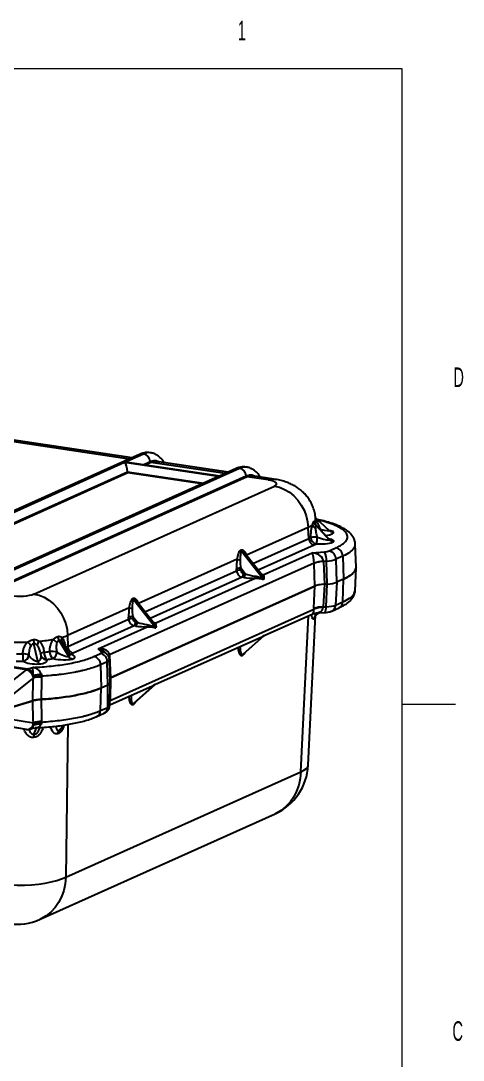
# Model space of a CAD drawing. Header units: millimetres. Extents: x 12 to 854, y 4 to 555.
# Drawn here: x 764.1 to 854.1, y 344.2 to 555.5 of the extents above; entities that cross this region are included whole.
import ezdxf

# ---------------------------------------------------------------- set-up
doc = ezdxf.new("R2010")
doc.units = ezdxf.units.MM
doc.styles.add('SLDTEXTSTYLE3', font='TXT', dxfattribs={"width": 0.56})

msp = doc.modelspace()

# ---------------------------------------------------------------- linework, layer by layer
at = {"color": 7, "linetype": 'Continuous', "lineweight": 18}
for p, q in [((24.14, 545.77), (841.61, 545.77)), ((841.62, 545.76), (841.62, 17.38)), ((841.61, 416.54), (852.59, 416.54))]:
    msp.add_line(p, q, dxfattribs=at)
at = {"color": 8, "linetype": 'Continuous', "lineweight": 25}
for p, q in [((786.14, 466.34), (724.69, 475.53)), ((789.02, 465.23), (790.44, 465.87)), ((790.6, 465.68), (789.46, 465.16)), ((805.67, 463.43), (790.6, 465.68)), ((744.25, 445.16), (785.82, 463.8)), ((785.89, 463.56), (744.69, 445.1)), ((785.82, 463.8), (801.33, 461.48)), ((800.96, 461.31), (785.89, 463.56)), ((811.32, 445.16), (822.69, 450.25)), ((825, 452.14), (824.95, 452.14)), ((825, 452.08), (825, 452.14)), ((823.79, 448.9), (812.4, 443.8)), ((810.02, 446.8), (810.05, 446.84)), ((789.35, 435.31), (808.02, 443.68)), ((809.12, 442.33), (790.43, 433.95)), ((825.88, 440.92), (825.65, 436.3)), ((826.23, 436.34), (826.45, 440.96)), ((788.05, 436.95), (788.07, 436.99)), ((821.07, 402.81), (822.63, 434.51)), ((782.27, 417.44), (782.23, 417.42)), ((782.27, 417.28), (782.23, 417.27)), ((771.88, 411.2), (772.87, 412.28)), ((773.65, 412.41), (773.24, 381.37)), ((766.79, 410.39), (767.28, 411.74))]:
    msp.add_line(p, q, dxfattribs=at)
at = {"color": 7, "linetype": 'Continuous', "lineweight": 25}
for p, q in [((786.74, 466.61), (725.86, 475.71)), ((788.4, 467.36), (735.97, 443.86)), ((789.05, 467.44), (736.62, 443.94)), ((785.24, 465.72), (789.07, 467.44)), ((789.07, 467.44), (789.05, 467.44)), ((790.48, 467.66), (790.45, 467.66)), ((740.47, 445.65), (785.24, 465.72)), ((785.24, 465.72), (804.75, 462.81)), ((804.58, 462.9), (785.88, 465.7)), ((806.27, 463.69), (791.78, 465.86)), ((756.18, 441.02), (808.61, 464.52)), ((757.54, 439.44), (809.97, 462.95)), ((807.93, 464.44), (804.53, 462.91)), ((808.58, 464.52), (804.75, 462.81)), ((808.58, 464.52), (808.61, 464.52)), ((810.02, 464.74), (809.99, 464.74)), ((815.61, 462.3), (811.31, 462.94)), ((810.14, 462.76), (757.71, 439.26)), ((803.73, 462.55), (759.76, 442.84)), ((804.75, 462.81), (759.98, 442.74)), ((766.77, 438.94), (815.71, 460.88)), ((814.43, 462.12), (810.14, 462.76)), ((824.04, 454.5), (826.85, 451.88)), ((822.58, 452.46), (810.05, 446.84)), ((822.69, 450.25), (822.58, 452.46)), ((824.16, 453), (824.11, 454.07)), ((824.11, 452.92), (826.85, 449.98)), ((826.8, 450.16), (824.26, 452.88)), ((826.86, 447.7), (828.24, 448.32)), ((832.13, 449.14), (832.11, 449.07)), ((832.33, 444.42), (832.16, 449.1)), ((808.15, 445.99), (788.07, 436.99)), ((809.07, 447.6), (813.58, 441.9)), ((813.14, 442.85), (809.67, 447.24)), ((813.4, 442.85), (823.41, 447.34)), ((823.41, 447.34), (825.9, 447.51)), ((829.61, 446.63), (828.24, 446.02)), ((828.24, 446.02), (828.38, 441.34)), ((829.61, 446.63), (829.76, 441.96)), ((823.8, 445.21), (782.18, 426.55)), ((808.02, 443.68), (808.01, 444.09)), ((809.78, 443.03), (808.88, 444.17)), ((808.88, 444.17), (808.89, 443.76)), ((823.95, 440.53), (823.8, 445.16)), ((826.31, 445.62), (825.73, 445.58)), ((825.73, 445.58), (825.88, 440.92)), ((826.46, 440.96), (826.31, 445.62)), ((832.15, 439.6), (832.32, 444.28)), ((791.43, 433), (811.81, 442.13)), ((809.46, 442.28), (809.12, 442.33)), ((809.44, 443.08), (809.78, 443.03)), ((829.76, 441.96), (828.38, 441.34)), ((829.61, 437.33), (829.76, 441.96)), ((782.33, 421.88), (823.95, 440.53)), ((823.95, 440.53), (782.33, 421.88)), ((823.72, 436.03), (823.95, 440.53)), ((826.46, 440.96), (825.88, 440.92)), ((828.39, 441.34), (828.16, 436.67)), ((787.1, 437.75), (791.61, 432.05)), ((786.18, 436.14), (773.64, 430.52)), ((782.27, 417.28), (823.72, 435.87)), ((791.17, 433), (787.7, 437.39)), ((825.65, 436.3), (826.23, 436.34)), ((827.43, 435.48), (828.89, 436.14)), ((828.16, 436.67), (829.61, 437.33)), ((773.67, 428.28), (786.05, 433.83)), ((786.05, 433.83), (786.04, 434.24)), ((787.81, 433.19), (786.91, 434.32)), ((786.91, 434.32), (786.92, 433.91)), ((787.47, 433.24), (787.81, 433.19)), ((813.63, 430.48), (823.51, 434.91)), ((822.6, 404.12), (824.1, 434.61)), ((823.95, 435.02), (825.93, 435.16)), ((824.59, 435.06), (824.09, 434.6)), ((787.15, 432.48), (774.77, 426.93)), ((779.82, 427.8), (789.83, 432.28)), ((787.49, 432.43), (787.15, 432.48)), ((773.9, 426.24), (771.89, 429.51)), ((773.64, 430.52), (773.67, 428.28)), ((791.41, 420.52), (813.13, 430.25)), ((809.3, 426.66), (813.67, 430.55)), ((809.43, 426.75), (813.58, 430.45)), ((813.58, 430.44), (813.63, 430.47)), ((767.54, 425.29), (766.79, 428.84)), ((768.22, 426.48), (768.11, 427)), ((773.99, 426.79), (772.67, 428.93)), ((780.49, 427.15), (779.82, 427.8)), ((781.59, 426.76), (781.29, 427.05)), ((765.27, 423.53), (751.57, 425.58)), ((751.81, 425.76), (765.52, 423.71)), ((768.31, 426.23), (768.22, 426.48)), ((778.96, 426.22), (780.33, 426.84)), ((781.71, 425.16), (780.33, 424.54)), ((781.85, 420.48), (781.71, 425.16)), ((782.28, 420.9), (782.13, 425.57)), ((782.19, 426.51), (782.33, 421.88)), ((760.19, 419.54), (765.27, 423.53)), ((765.52, 423.71), (766.53, 424.02)), ((780.33, 424.54), (780.48, 419.86)), ((766.67, 421.87), (761.65, 417.93)), ((782.21, 416.33), (782.28, 420.87)), ((782.33, 421.88), (782.27, 417.44)), ((787.07, 416.7), (791.44, 420.59)), ((780.33, 415.23), (780.48, 419.86)), ((780.48, 419.86), (781.85, 420.48)), ((781.79, 415.89), (781.85, 420.48)), ((781.85, 420.48), (781.85, 420.48)), ((782.22, 416.4), (790.9, 420.29)), ((787.21, 416.79), (791.36, 420.48)), ((791.36, 420.48), (791.4, 420.5)), ((761.61, 415.72), (766.53, 417.24)), ((766.53, 417.24), (761.61, 415.72)), ((779.61, 414.04), (781.06, 414.7)), ((780.33, 415.23), (781.79, 415.89)), ((765.27, 411.41), (751.81, 413.42)), ((765.27, 411.41), (760.19, 412.25)), ((761.65, 413.55), (766.67, 412.72)), ((772.3, 411.49), (773.03, 412.31)), ((765.98, 411.46), (766.57, 411.64)), ((766.57, 411.64), (767.04, 411.72)), ((767.97, 411.64), (768.02, 411.78)), ((773.24, 381.37), (821.07, 402.81)), ((768.02, 372.8), (815.86, 394.25))]:
    msp.add_line(p, q, dxfattribs=at)
at = {"color": 8, "linetype": 'Continuous', "lineweight": 25, "flags": 128}
for points in [[(815.61, 462.3), (815.04, 462.3), (814.43, 462.12)], [(773.99, 426.79), (774.04, 426.77), (774.24, 426.71)], [(774.24, 426.71), (774.06, 426.69), (774.04, 426.7)], [(821.07, 402.81), (821.73, 403.11), (822.21, 403.44), (822.5, 403.79), (822.6, 404.12)], [(821.07, 402.81), (820.95, 401.43), (820.66, 400.09), (820.23, 398.84), (819.64, 397.67), (818.91, 396.62), (818.06, 395.71), (817.09, 394.94), (816.03, 394.33), (815.86, 394.25)], [(773.24, 381.37), (773.11, 379.98), (772.83, 378.65), (772.39, 377.39), (771.8, 376.23), (771.07, 375.18), (770.22, 374.26), (769.26, 373.49), (768.19, 372.88), (768.02, 372.8)]]:
    msp.add_lwpolyline(points, dxfattribs=at)
at = {"color": 7, "linetype": 'Continuous', "lineweight": 25, "flags": 128}
for points in [[(815.71, 460.88), (816.76, 460.63), (817.79, 460.21), (818.77, 459.63), (819.67, 458.89), (820.49, 458.02), (821.19, 457.03), (821.76, 455.96), (822.19, 454.82), (822.46, 453.64), (822.58, 452.46)], [(766.77, 438.94), (767.82, 438.7), (768.85, 438.27), (769.83, 437.69), (770.73, 436.95), (771.55, 436.08), (772.25, 435.09), (772.82, 434.02), (773.25, 432.88), (773.52, 431.7), (773.64, 430.52)], [(757.63, 380.29), (758.97, 380.07), (760.39, 379.91), (761.85, 379.8), (763.34, 379.75), (764.84, 379.76), (766.3, 379.83), (767.71, 379.96), (769.06, 380.15), (770.3, 380.39), (771.42, 380.67), (772.41, 381), (773.24, 381.37)]]:
    msp.add_lwpolyline(points, dxfattribs=at)
at = {"color": 8, "linetype": 'Continuous', "lineweight": 25}
for centre, radius, start, end in [((788.87, 466.3), 1.16, 81.0062, 113.8743), ((808.4, 463.38), 1.16, 81.0062, 113.8743), ((825.07, 453.55), 1.07, 176.8999, 200.3004), ((824.61, 454.63), 0.708, 220.2498, 244.6398), ((813.34, 443.36), 0.515, 242.4491, 277.05), ((824.78, 436.08), 1.47, 321.1552, 10.3783), ((826.86, 436.65), 1.3, 296.215, 1.0169), ((828.31, 437.3), 1.3, 296.3024, 1.0138), ((791.37, 433.51), 0.515, 242.4491, 277.05), ((768.89, 426.14), 0.948, 92.3472, 140.4044), ((780.61, 425.73), 1.43, 46.3707, 94.6228), ((769.36, 426.83), 1.21, 209.8366, 272.8561), ((782.63, 425.52), 1.13, 113.4409, 133.4026), ((782.62, 425.44), 1.15, 112.1965, 130.7287), ((779.03, 415.21), 1.3, 295.0884, 1.056), ((780.49, 415.86), 1.3, 296.3024, 1.0138), ((765.63, 412.46), 1.06, 289.4877, 345.61)]:
    msp.add_arc(centre, radius, start, end, dxfattribs=at)
at = {"color": 7, "linetype": 'Continuous', "lineweight": 25}
for centre, radius, start, end in [((788.71, 465.74), 1.73, 4.0167, 77.9499), ((790.65, 465.88), 0.208, 184.0167, 257.9499), ((808.24, 462.83), 1.73, 4.0167, 77.9499), ((810.18, 462.96), 0.208, 184.0167, 257.9499), ((824.57, 453.55), 1.27, 206.738, 245.9968), ((825.05, 453.83), 1.31, 186.159, 223.9756), ((824.08, 450.27), 1.39, 180.5729, 257.8091), ((824.05, 444.78), 5.75, 86.3496, 99.4165), ((824.48, 450.49), 1.38, 181.4314, 260.3858), ((819.53, 450.38), 4.89, 345.1739, 1.6007), ((827.63, 452.73), 1.15, 227.4549, 274.4902), ((827.82, 450.88), 1.32, 222.7872, 265.5993), ((827.87, 446.62), 1.74, 0.5729, 77.8091), ((809.21, 448.93), 3.13, 250.1263, 261.4052), ((809.66, 448.07), 0.754, 191.547, 218.2501), ((822.85, 445.86), 3.47, 356.0356, 28.4305), ((826.5, 446), 1.74, 0.5729, 77.8091), ((808.63, 442.19), 2, 82.7727, 107.9812), ((826.1, 438.68), 6.92, 93.0672, 109.3913), ((826.15, 438.95), 6.64, 93.5912, 110.6713), ((808.64, 441.78), 2, 82.7727, 107.9812), ((809.42, 443.69), 1.39, 180.5729, 257.8091), ((809.59, 443.77), 0.697, 180.5729, 257.8091), ((808.57, 443.01), 0.872, 309.1832, 5.238), ((808.91, 442.95), 0.872, 309.1832, 5.238), ((813.74, 442.6), 1.99, 180.7676, 193.6629), ((787.69, 438.22), 0.754, 191.547, 218.2501), ((787.24, 439.08), 3.13, 250.1263, 261.4052), ((825.56, 430.05), 6.25, 89.2045, 107.1095), ((825.75, 430.7), 5.55, 91.0387, 111.4268), ((786.65, 432.34), 2, 82.7727, 107.9812), ((786.67, 431.93), 2, 82.7727, 107.9812), ((787.44, 433.84), 1.39, 180.5729, 257.8091), ((787.62, 433.92), 0.697, 180.5729, 257.8091), ((786.6, 433.16), 0.872, 309.1832, 5.238), ((824.81, 433.84), 1.04, 133.2115, 177.5942), ((786.94, 433.11), 0.872, 309.1832, 5.238), ((791.77, 432.76), 1.99, 180.7676, 193.6629), ((700.54, 374.46), 84.96, 39.4249, 40.099), ((771.41, 429.78), 4.71, 181.3732, 191.575), ((769.69, 427.99), 2.29, 143.851, 167.0751), ((773.49, 431.84), 3.43, 217.5472, 233.9813), ((773.48, 430.43), 1.83, 182.8809, 209.9002), ((773.47, 429.65), 1.11, 154.1263, 201.067), ((770.68, 426.96), 1.83, 175.7793, 226.416), ((770.2, 420.29), 6.97, 79.8202, 91.9298), ((771.6, 427.15), 1.64, 176.274, 234.5616), ((769.92, 427.13), 1.51, 298.9441, 0.6059), ((775.06, 428.29), 1.39, 180.5729, 257.8091), ((774.91, 426.59), 10.41, 178.9286, 187.1761), ((764.35, 423.3), 3.49, 66.3919, 87.6167), ((764.4, 426.64), 1.36, 277.5951, 354.0186), ((768.82, 425.46), 1.28, 187.5388, 215.8784), ((774.88, 426.78), 1.12, 208.9259, 252.053), ((778.59, 424.52), 1.74, 0.5729, 77.8091), ((779.96, 425.14), 1.74, 0.5729, 77.8091), ((809.52, 426.42), 0.333, 133.2553, 179.711), ((765.85, 423.01), 0.775, 115.6143, 138.1399), ((764.54, 421.39), 2.26, 15.9974, 70.9129), ((765.01, 422.11), 1.68, 12.3285, 72.5793), ((762.21, 455.41), 33.25, 277.6891, 280.4668), ((768.45, 413.25), 8.8, 90.6237, 101.6757), ((768.92, 413.61), 8.63, 93.7627, 104.9733), ((769.09, 412.2), 10.1, 94.2069, 103.6307), ((787.3, 416.45), 0.333, 133.2553, 179.711), ((765.32, 412.82), 1.41, 268.3005, 351.1305), ((768.02, 408.76), 3.69, 86.4828, 111.6743), ((768.9, 406.37), 6.73, 94.6502, 109.3681), ((768.55, 406.05), 6.86, 91.6444, 105.715), ((768.49, 406.58), 6.28, 91.3266, 106.5118), ((765.52, 412.98), 1.59, 261.5012, 287.1457), ((768.84, 409.79), 2.13, 163.5971, 181.0797), ((772.7, 410.56), 1.04, 141.9967, 181.508), ((811.18, 404.68), 11.43, 294.1461, 357.1824), ((763.35, 383.23), 11.43, 261.5012, 294.1461)]:
    msp.add_arc(centre, radius, start, end, dxfattribs=at)
at = {"color": 8, "linetype": 'Continuous', "lineweight": 25}
for centre, major_axis, ratio, start_param, end_param in [((788.99, 458.25), (1.48, 9.41), 0.481058, 0.009332, 0.303867), ((789.13, 458.23), (1.33, 9.43), 0.484822, 6.282495, 6.579389), ((808.52, 455.33), (1.48, 9.41), 0.481058, 0.009332, 0.303867), ((808.67, 455.31), (1.33, 9.43), 0.484822, 6.282495, 6.579389), ((812.68, 453.67), (11.42, 0.39), 0.267203, 6.13579, 6.28727), ((824.25, 451.34), (3.53, 0.12), 0.189135, 5.278052, 6.463868), ((824.25, 449.8), (3.53, -0.12), 0.189135, 6.102502, 7.054112), ((824.25, 451.03), (2.62, -1.02), 0.148084, 6.215381, 6.583431), ((824.25, 451.34), (3.53, 0.12), 0.189135, 0.180683, 0.727303), ((809.15, 444.6), (0.09, 3.29), 0.347647, 5.424975, 5.468155), ((810.6, 442.79), (3.02, -0.2), 0.208264, 0.400172, 0.662844), ((787.18, 434.75), (0.09, 3.29), 0.347647, 5.424975, 5.468155), ((823.33, 436.57), (-0.16, 1.66), 0.213149, 3.213658, 4.257595), ((823.33, 436.57), (2.3, -0.46), 0.647203, 5.111764, 6.376977), ((788.63, 432.94), (3.02, -0.2), 0.208264, 0.400172, 0.662844), ((812.73, 431.81), (2.06, 1.45), 0.625368, 4.2267, 4.728887), ((812.73, 431.81), (-0.78, 1.42), 0.487976, 3.252253, 3.419724), ((812.73, 431.81), (-0.91, 1.33), 0.174223, 3.11036, 3.368899), ((779.82, 426.26), (1.97, -0.78), 0.697583, 1.038683, 1.840844), ((809.28, 429.09), (0.28, 2.71), 0.349957, 1.986835, 3.340885), ((809.61, 429.03), (0.47, 2.39), 0.297916, 1.938158, 3.348346), ((809.28, 429.09), (0.28, 2.71), 0.349957, 3.340885, 3.850762), ((766.85, 426.83), (-1.13, 1.38), 0.61387, 2.731038, 4.011851), ((772, 427.6), (2.08, -1.25), 0.283647, 6.011594, 6.774919), ((778.96, 425.51), (3.17, 0.05), 0.250335, 5.755688, 6.286756), ((809.61, 429.03), (0.47, 2.39), 0.297916, 3.348346, 3.514276), ((790.51, 421.85), (2.06, 1.45), 0.625368, 4.2267, 4.728887), ((790.51, 421.85), (-0.78, 1.42), 0.487976, 3.253794, 3.419724), ((790.51, 421.85), (-0.91, 1.33), 0.174223, 3.11036, 3.368899), ((779.04, 416.35), (3.17, -0.02), 0.281818, 5.760865, 6.281295), ((779.91, 417.1), (2.35, 0.4), 0.638465, 5.98119, 6.139356), ((787.05, 419.13), (0.28, 2.71), 0.349957, 1.986835, 3.340885), ((787.38, 419.07), (0.47, 2.39), 0.297916, 1.938158, 3.348346), ((787.05, 419.13), (0.28, 2.71), 0.349957, 3.340885, 3.850762), ((787.38, 419.07), (0.47, 2.39), 0.297916, 3.348346, 3.514276)]:
    msp.add_ellipse(centre, major_axis=major_axis, ratio=ratio, start_param=start_param, end_param=end_param, dxfattribs=at)
at = {"color": 7, "linetype": 'Continuous', "lineweight": 25}
for centre, major_axis, ratio, start_param, end_param in [((785.24, 464.19), (2.16, 0.3), 0.700432, 1.174791, 1.47485), ((785.24, 464.19), (-0.22, 1.63), 0.328644, 4.423732, 5.88718), ((785.89, 463.75), (-0.027, 0.196), 0.328644, 1.28214, 2.745587), ((804.75, 461.27), (-0.22, 1.63), 0.328644, 5.88718, 6.187239), ((804.75, 461.27), (2.16, 0.3), 0.700432, 1.47485, 1.966802), ((812.68, 461.33), (3.5, 0), 0.258546, 5.759848, 7.329426), ((812.68, 453.67), (11.42, 0.39), 0.267203, 5.751131, 5.928766), ((812.78, 451.77), (11.45, -0.06), 0.257113, 5.761177, 5.83984), ((824.25, 451.03), (2.62, -1.02), 0.148084, 4.832474, 6.215381), ((824.25, 452.57), (2.62, -0.73), 0.081095, 5.023977, 6.431289), ((812.78, 450.54), (12.71, 0), 0.258546, 5.759848, 5.838511), ((824.25, 449.8), (3.53, -0.12), 0.189135, 4.719596, 6.102502), ((809.15, 444.6), (0.09, 3.29), 0.347647, 1.146411, 1.736487), ((823.41, 445.8), (-0.16, 1.66), 0.212901, 4.327347, 5.863236), ((823.41, 445.8), (2.3, -0.46), 0.647058, 0.163567, 1.699456), ((825.49, 447.91), (1.59, 0), 0.25874, 4.97449, 5.759888), ((825.49, 446.37), (3.17, 0.05), 0.250335, 4.97029, 5.755688), ((809.7, 444.54), (-0.42, 2.9), 0.298349, 1.065652, 1.655728), ((827.17, 446.56), (1.45, 4.74), 0.643005, 2.048915, 2.059141), ((829.92, 446.26), (4.19, 0.73), 0.361142, 3.098108, 3.108334), ((810.6, 442.79), (3.02, -0.2), 0.208264, 4.338736, 5.135708), ((810.6, 443.4), (2.54, -0.67), 0.223808, 4.440999, 5.23797), ((826.7, 440.12), (3.18, 0), 0.25874, 1.832897, 2.618296), ((826.7, 440.12), (3.18, 0), 0.258546, 1.974785, 2.618255), ((825.63, 441.75), (3.18, 0), 0.25874, 4.97449, 5.759888), ((763.75, 439.4), (3.49, 0), 0.259092, 4.189748, 5.759326), ((787.18, 434.75), (0.09, 3.29), 0.347647, 1.146411, 1.736487), ((787.73, 434.69), (-0.42, 2.9), 0.298349, 1.065652, 1.655728), ((827.09, 437.54), (1.96, 4.72), 0.58162, 2.124228, 2.159134), ((829.84, 437.02), (4.18, 0.91), 0.345179, 3.012533, 3.04744), ((825.41, 437.14), (3.17, -0.08), 0.25251, 4.980394, 5.766402), ((788.63, 432.94), (3.02, -0.2), 0.208264, 4.338736, 5.135708), ((788.63, 433.56), (2.54, -0.67), 0.223808, 4.440999, 5.23797), ((763.75, 431.73), (11.43, 0.1), 0.226734, 4.571856, 4.867576), ((763.75, 431.73), (11.43, 0.1), 0.226734, 5.076362, 5.372139), ((763.75, 431.73), (11.43, 0.1), 0.226734, 5.579163, 5.756799), ((812.73, 431.81), (2.04, 1.27), 0.653882, 4.508344, 4.766883), ((763.77, 429.8), (11.43, -0.02), 0.264265, 5.173606, 5.284901), ((772, 427.6), (2.08, -1.25), 0.283647, 4.607374, 6.011594), ((763.77, 429.8), (11.43, -0.02), 0.264265, 5.681131, 5.759794), ((763.77, 428.58), (12.7, 0), 0.259092, 5.680663, 5.759326), ((779.82, 426.26), (2.35, 0.4), 0.63834, 6.209152, 7.745042), ((778.96, 427.05), (1.59, 0), 0.25874, 5.759888, 6.545286), ((763.77, 428.58), (12.7, 0), 0.259092, 4.664581, 4.775862), ((763.77, 429.8), (11.43, -0.02), 0.264265, 4.665049, 4.776331), ((766.85, 425.61), (2.62, -0.18), 0.341623, 3.690706, 5.09807), ((766.85, 426.83), (-1.13, 1.38), 0.61387, 1.323673, 2.731038), ((766.85, 425.61), (2.62, -0.18), 0.341623, 5.09807, 6.505382), ((763.77, 428.58), (12.7, 0), 0.259092, 5.173138, 5.284433), ((772, 426.38), (3.11, -0.29), 0.242102, 4.28568, 5.6899), ((772, 426.38), (3.11, -0.29), 0.242102, 5.6899, 7.072807), ((778.82, 424.88), (1.61, 4.8), 0.616339, 5.254768, 5.264994), ((779.1, 420.89), (3.18, 0), 0.25874, 5.759888, 6.291286), ((779.1, 420.89), (3.18, 0), 0.259092, 5.759326, 6.279756), ((785.08, 421.47), (3.18, 0), 0.25874, 2.618296, 2.672509), ((785.08, 421.47), (3.18, 0), 0.259092, 2.617733, 2.672581), ((790.51, 421.85), (2.04, 1.27), 0.653882, 4.508344, 4.766883), ((778.9, 415.93), (1.83, 4.66), 0.607909, 5.232546, 5.267452)]:
    msp.add_ellipse(centre, major_axis=major_axis, ratio=ratio, start_param=start_param, end_param=end_param, dxfattribs=at)
for points, knots in [([(790.41, 467.65), (790.23, 467.68), (789.8, 467.73), (789.12, 467.63), (788.64, 467.45), (788.4, 467.36)], [0, 0, 0, 0, 0.267668, 0.621234, 1, 1, 1, 1]), ([(793.3, 465.63), (793.24, 465.74), (793.03, 466.1), (792.59, 466.58), (792.01, 467.08), (791.35, 467.43), (790.82, 467.63), (790.51, 467.65), (790.46, 467.65)], [0, 0, 0, 0, 0.098561, 0.323348, 0.535869, 0.73872, 0.95656, 1, 1, 1, 1]), ([(791.78, 465.84), (791.73, 465.85), (791.47, 465.93), (791.07, 465.86), (790.73, 465.72), (790.6, 465.68)], [0, 0, 0, 0, 0.119449, 0.689591, 1, 1, 1, 1]), ([(809.95, 464.74), (809.76, 464.76), (809.34, 464.81), (808.65, 464.71), (808.18, 464.53), (807.93, 464.44)], [0, 0, 0, 0, 0.2676681, 0.6212341, 1, 1, 1, 1]), ([(812.84, 462.71), (812.77, 462.82), (812.57, 463.18), (812.13, 463.66), (811.54, 464.16), (810.88, 464.51), (810.35, 464.71), (810.04, 464.73), (809.99, 464.73)], [0, 0, 0, 0, 0.098561, 0.323348, 0.535869, 0.73872, 0.95656, 1, 1, 1, 1]), ([(811.31, 462.92), (811.14, 462.94), (810.76, 462.99), (810.36, 462.84), (810.14, 462.76)], [0, 0, 0, 0, 0.429882, 1, 1, 1, 1]), ([(824.09, 454.07), (824.08, 454.27), (824.06, 454.83), (823.87, 455.74), (823.54, 456.76), (823.08, 457.69), (822.53, 458.55), (821.9, 459.31), (821.2, 459.97), (820.45, 460.55), (819.64, 461.04), (818.79, 461.45), (817.86, 461.8), (816.8, 462.09), (816.02, 462.23), (815.61, 462.3)], [0, 0, 0, 0, 0.044676, 0.128364, 0.209514, 0.288436, 0.36539, 0.440638, 0.514502, 0.587453, 0.66028, 0.734409, 0.812496, 0.899172, 1, 1, 1, 1]), ([(824.04, 454.5), (824.06, 454.48), (824.08, 454.46), (824.12, 454.39), (824.14, 454.35), (824.21, 454.21), (824.26, 454.11), (824.31, 453.99)], [0, 0, 0, 0, 0.25, 0.25, 0.5, 0.5, 1, 1, 1, 1]), ([(823.11, 450.45), (823.11, 450.67), (823.12, 450.89), (823.15, 451.33), (823.17, 451.55), (823.21, 451.87), (823.23, 451.97), (823.26, 452.18), (823.28, 452.29), (823.34, 452.6), (823.38, 452.79), (823.43, 452.98)], [0, 0, 0, 0, 0.25, 0.25, 0.5, 0.5, 0.625, 0.625, 0.75, 0.75, 1, 1, 1, 1]), ([(823.43, 452.98), (823.49, 453.14), (823.54, 453.29), (823.64, 453.54), (823.69, 453.63), (823.75, 453.69)], [0, 0, 0, 0, 0.5, 0.5, 1, 1, 1, 1]), ([(823.75, 453.69), (823.8, 453.75), (823.84, 453.77), (823.93, 453.73), (823.97, 453.68), (824, 453.61)], [0, 0, 0, 0, 0.5, 0.5, 1, 1, 1, 1]), ([(824.06, 453.18), (824.06, 453.19), (824.05, 453.21), (824.05, 453.2), (824.05, 453.2)], [0, 0, 0, 0, 0.740058, 1, 1, 1, 1]), ([(824.11, 452.92), (824.09, 452.9), (824.08, 452.87), (824.06, 452.8), (824.06, 452.76), (824.05, 452.61), (824.05, 452.5), (824.05, 452.39)], [0, 0, 0, 0, 0.25, 0.25, 0.5, 0.5, 1, 1, 1, 1]), ([(824.05, 452.39), (824.06, 452.24), (824.07, 452.09), (824.11, 451.77), (824.14, 451.62), (824.24, 451.14), (824.32, 450.83), (824.41, 450.52)], [0, 0, 0, 0, 0.25, 0.25, 0.5, 0.5, 1, 1, 1, 1]), ([(824.26, 452.88), (824.22, 452.93), (824.13, 453.03), (824.08, 453.14), (824.07, 453.17), (824.06, 453.18)], [0, 0, 0, 0, 0.376801, 0.826529, 1, 1, 1, 1]), ([(824.31, 453.99), (824.37, 453.85), (824.42, 453.69), (824.54, 453.38), (824.6, 453.22), (824.71, 452.91), (824.77, 452.75), (824.88, 452.45), (824.94, 452.29), (825, 452.14)], [0, 0, 0, 0, 0.25, 0.25, 0.5, 0.5, 0.75, 0.75, 1, 1, 1, 1]), ([(832.15, 449.14), (832.15, 449.16), (832.17, 449.39), (832.05, 449.84), (831.81, 450.44), (831.43, 451), (830.93, 451.51), (830.27, 452.01), (829.45, 452.49), (828.46, 452.94), (827.33, 453.35), (826.1, 453.71), (825.15, 453.95), (824.59, 454.06), (824.49, 454.08)], [0, 0, 0, 0, 0.004261, 0.080989, 0.157332, 0.23708, 0.324345, 0.422086, 0.531541, 0.646873, 0.760144, 0.870567, 0.978216, 1, 1, 1, 1]), ([(826.95, 450.04), (826.95, 450.04), (826.94, 450.04), (826.87, 450.09), (826.81, 450.16), (826.78, 450.19)], [0, 0, 0, 0, 0.34114, 0.753242, 1, 1, 1, 1]), ([(827.02, 451.76), (827.01, 451.77), (827, 451.77), (826.91, 451.82), (826.86, 451.88), (826.84, 451.89)], [0, 0, 0, 0, 0.350809, 0.812735, 1, 1, 1, 1]), ([(808.15, 445.99), (808.19, 446.19), (808.23, 446.4), (808.33, 446.79), (808.38, 446.98), (808.49, 447.34), (808.56, 447.5), (808.68, 447.7), (808.72, 447.76), (808.81, 447.86), (808.87, 447.89), (808.92, 447.92)], [0, 0, 0, 0, 0.25, 0.25, 0.5, 0.5, 0.75, 0.75, 0.875, 0.875, 1, 1, 1, 1]), ([(809.07, 447.6), (809.02, 447.58), (808.98, 447.54), (808.92, 447.44), (808.89, 447.38), (808.85, 447.25), (808.84, 447.18), (808.81, 447.02), (808.8, 446.94), (808.78, 446.7), (808.77, 446.53), (808.75, 446.19), (808.75, 446.01), (808.74, 445.83)], [0, 0, 0, 0, 0.125, 0.125, 0.25, 0.25, 0.375, 0.375, 0.5, 0.5, 0.75, 0.75, 1, 1, 1, 1]), ([(808.92, 447.92), (808.97, 447.94), (809.03, 447.95), (809.15, 447.95), (809.2, 447.94), (809.32, 447.89), (809.37, 447.86), (809.48, 447.77), (809.53, 447.73), (809.63, 447.62), (809.68, 447.56), (809.77, 447.43), (809.81, 447.37), (809.93, 447.16), (809.99, 447), (810.05, 446.84)], [0, 0, 0, 0, 0.125, 0.125, 0.25, 0.25, 0.375, 0.375, 0.5, 0.5, 0.625, 0.625, 0.75, 0.75, 1, 1, 1, 1]), ([(832.32, 444.42), (832.29, 444.21), (832.23, 443.78), (831.72, 443.15), (830.93, 442.53), (830.15, 442.15), (829.76, 441.96)], [0, 0, 0, 0, 0.244422, 0.496201, 0.748239, 1, 1, 1, 1]), ([(829.76, 441.96), (830.15, 442.15), (830.94, 442.53), (831.72, 443.15), (832.17, 443.68), (832.23, 444.01), (832.25, 444.11)], [0, 0, 0, 0, 0.286871, 0.573363, 0.858952, 1, 1, 1, 1]), ([(811.75, 442.58), (811.92, 442.56), (812.08, 442.52), (812.4, 442.44), (812.56, 442.39), (812.87, 442.27), (813.02, 442.2), (813.23, 442.09), (813.3, 442.06), (813.44, 441.98), (813.51, 441.94), (813.58, 441.9)], [0, 0, 0, 0, 0.25, 0.25, 0.5, 0.5, 0.75, 0.75, 0.875, 0.875, 1, 1, 1, 1]), ([(811.81, 442.13), (811.97, 442.15), (812.13, 442.15), (812.44, 442.13), (812.59, 442.12), (812.89, 442.08), (813.04, 442.05), (813.24, 442), (813.31, 441.98), (813.45, 441.94), (813.51, 441.92), (813.58, 441.9)], [0, 0, 0, 0, 0.25, 0.25, 0.5, 0.5, 0.75, 0.75, 0.875, 0.875, 1, 1, 1, 1]), ([(813.4, 442.85), (813.45, 442.81), (813.48, 442.75), (813.53, 442.62), (813.55, 442.55), (813.58, 442.38), (813.59, 442.29), (813.59, 442.15), (813.59, 442.1), (813.58, 442), (813.58, 441.95), (813.58, 441.9)], [0, 0, 0, 0, 0.25, 0.25, 0.5, 0.5, 0.75, 0.75, 0.875, 0.875, 1, 1, 1, 1]), ([(828.9, 436.15), (829.03, 436.21), (829.45, 436.4), (830.11, 436.76), (830.84, 437.28), (831.39, 437.83), (831.81, 438.43), (832.05, 439.04), (832.16, 439.49), (832.14, 439.72), (832.14, 439.74)], [0, 0, 0, 0, 0.076899, 0.252519, 0.418738, 0.595671, 0.735038, 0.863387, 0.986315, 1, 1, 1, 1]), ([(832.13, 439.63), (832.14, 439.65), (832.17, 439.69), (832.15, 439.72), (832.14, 439.74)], [0, 0, 0, 0, 0.501287, 1, 1, 1, 1]), ([(786.18, 436.14), (786.22, 436.35), (786.26, 436.55), (786.35, 436.94), (786.4, 437.13), (786.52, 437.49), (786.59, 437.65), (786.71, 437.85), (786.75, 437.91), (786.84, 438.01), (786.89, 438.04), (786.95, 438.07)], [0, 0, 0, 0, 0.25, 0.25, 0.5, 0.5, 0.75, 0.75, 0.875, 0.875, 1, 1, 1, 1]), ([(787.1, 437.75), (787.05, 437.73), (787.01, 437.69), (786.95, 437.59), (786.92, 437.53), (786.88, 437.4), (786.87, 437.33), (786.84, 437.17), (786.83, 437.09), (786.8, 436.85), (786.79, 436.68), (786.78, 436.34), (786.78, 436.16), (786.77, 435.99)], [0, 0, 0, 0, 0.125, 0.125, 0.25, 0.25, 0.375, 0.375, 0.5, 0.5, 0.75, 0.75, 1, 1, 1, 1]), ([(786.95, 438.07), (787, 438.09), (787.06, 438.1), (787.17, 438.1), (787.23, 438.09), (787.34, 438.04), (787.4, 438.01), (787.51, 437.92), (787.56, 437.88), (787.66, 437.77), (787.71, 437.71), (787.8, 437.59), (787.84, 437.52), (787.96, 437.31), (788.02, 437.15), (788.07, 436.99)], [0, 0, 0, 0, 0.125, 0.125, 0.25, 0.25, 0.375, 0.375, 0.5, 0.5, 0.625, 0.625, 0.75, 0.75, 1, 1, 1, 1]), ([(825.93, 435.16), (826.03, 435.16), (826.36, 435.19), (826.87, 435.27), (827.24, 435.41), (827.43, 435.48)], [0, 0, 0, 0, 0.1938394, 0.5826082, 1, 1, 1, 1]), ([(823.52, 434.9), (823.59, 434.93), (823.72, 435), (823.87, 435), (823.94, 435)], [0, 0, 0, 0, 0.501457, 1, 1, 1, 1]), ([(823.94, 434.41), (823.94, 434.4), (823.93, 434.4), (823.96, 434.45), (824.01, 434.53), (824.07, 434.58), (824.09, 434.59)], [0, 0, 0, 0, 0.116924, 0.477111, 0.886353, 1, 1, 1, 1]), ([(789.78, 432.73), (789.95, 432.71), (790.11, 432.67), (790.43, 432.59), (790.59, 432.54), (790.9, 432.42), (791.05, 432.35), (791.26, 432.25), (791.33, 432.21), (791.47, 432.13), (791.54, 432.09), (791.61, 432.05)], [0, 0, 0, 0, 0.25, 0.25, 0.5, 0.5, 0.75, 0.75, 0.875, 0.875, 1, 1, 1, 1]), ([(789.83, 432.28), (790, 432.3), (790.16, 432.3), (790.47, 432.28), (790.62, 432.27), (790.92, 432.23), (791.06, 432.2), (791.27, 432.15), (791.34, 432.13), (791.47, 432.09), (791.54, 432.07), (791.61, 432.05)], [0, 0, 0, 0, 0.25, 0.25, 0.5, 0.5, 0.75, 0.75, 0.875, 0.875, 1, 1, 1, 1]), ([(791.43, 433), (791.48, 432.96), (791.51, 432.9), (791.56, 432.77), (791.58, 432.7), (791.61, 432.53), (791.62, 432.45), (791.62, 432.3), (791.62, 432.25), (791.61, 432.15), (791.61, 432.1), (791.61, 432.05)], [0, 0, 0, 0, 0.25, 0.25, 0.5, 0.5, 0.75, 0.75, 0.875, 0.875, 1, 1, 1, 1]), ([(764.5, 426.79), (764.52, 427.01), (764.55, 427.23), (764.65, 427.66), (764.72, 427.87), (764.88, 428.28), (764.98, 428.48), (765.23, 428.86), (765.37, 429.03), (765.54, 429.19)], [0, 0, 0, 0, 0.25, 0.25, 0.5, 0.5, 0.75, 0.75, 1, 1, 1, 1]), ([(765.54, 429.19), (765.71, 429.32), (765.89, 429.43), (766.28, 429.6), (766.49, 429.66), (766.7, 429.67)], [0, 0, 0, 0, 0.5, 0.5, 1, 1, 1, 1]), ([(766.7, 429.67), (766.91, 429.68), (767.11, 429.66), (767.5, 429.55), (767.68, 429.46), (767.84, 429.35)], [0, 0, 0, 0, 0.5, 0.5, 1, 1, 1, 1]), ([(767.84, 429.35), (768, 429.22), (768.14, 429.06), (768.37, 428.72), (768.47, 428.53), (768.63, 428.14), (768.7, 427.94), (768.8, 427.52), (768.83, 427.31), (768.86, 427.09)], [0, 0, 0, 0, 0.25, 0.25, 0.5, 0.5, 0.75, 0.75, 1, 1, 1, 1]), ([(769.96, 427.25), (769.97, 427.48), (770, 427.7), (770.07, 428.14), (770.12, 428.35), (770.25, 428.78), (770.33, 428.99), (770.53, 429.39), (770.64, 429.58), (770.77, 429.75)], [0, 0, 0, 0, 0.25, 0.25, 0.5, 0.5, 0.75, 0.75, 1, 1, 1, 1]), ([(770.77, 429.75), (770.9, 429.9), (771.04, 430.03), (771.34, 430.23), (771.49, 430.3), (771.65, 430.33)], [0, 0, 0, 0, 0.5, 0.5, 1, 1, 1, 1]), ([(771.47, 429.06), (771.42, 428.92), (771.38, 428.77), (771.34, 428.45), (771.33, 428.29), (771.33, 427.96), (771.34, 427.8), (771.37, 427.47), (771.4, 427.31), (771.43, 427.15)], [0, 0, 0, 0, 0.25, 0.25, 0.5, 0.5, 0.75, 0.75, 1, 1, 1, 1]), ([(771.89, 429.51), (771.84, 429.5), (771.8, 429.49), (771.71, 429.43), (771.68, 429.4), (771.57, 429.27), (771.52, 429.17), (771.47, 429.06)], [0, 0, 0, 0, 0.25, 0.25, 0.5, 0.5, 1, 1, 1, 1]), ([(771.65, 430.33), (771.8, 430.37), (771.95, 430.37), (772.23, 430.29), (772.36, 430.22), (772.47, 430.13)], [0, 0, 0, 0, 0.5, 0.5, 1, 1, 1, 1]), ([(772.44, 429.25), (772.36, 429.33), (772.28, 429.4), (772.14, 429.48), (772.09, 429.5), (771.99, 429.52), (771.94, 429.52), (771.89, 429.51)], [0, 0, 0, 0, 0.5, 0.5, 0.75, 0.75, 1, 1, 1, 1]), ([(772.47, 430.13), (772.58, 430.02), (772.68, 429.89), (772.84, 429.59), (772.91, 429.42), (773.02, 429.07), (773.07, 428.88), (773.14, 428.49), (773.17, 428.28), (773.19, 428.08)], [0, 0, 0, 0, 0.25, 0.25, 0.5, 0.5, 0.75, 0.75, 1, 1, 1, 1]), ([(766.18, 428.42), (766.08, 428.28), (766.01, 428.13), (765.9, 427.82), (765.85, 427.66), (765.79, 427.33), (765.77, 427.16), (765.75, 426.83), (765.75, 426.67), (765.75, 426.5)], [0, 0, 0, 0, 0.25, 0.25, 0.5, 0.5, 0.75, 0.75, 1, 1, 1, 1]), ([(766.79, 428.84), (766.73, 428.83), (766.66, 428.82), (766.55, 428.77), (766.49, 428.74), (766.34, 428.62), (766.25, 428.52), (766.18, 428.42)], [0, 0, 0, 0, 0.25, 0.25, 0.5, 0.5, 1, 1, 1, 1]), ([(767.45, 428.51), (767.37, 428.6), (767.27, 428.68), (767.1, 428.78), (767.04, 428.8), (766.92, 428.83), (766.85, 428.84), (766.79, 428.84)], [0, 0, 0, 0, 0.5, 0.5, 0.75, 0.75, 1, 1, 1, 1]), ([(766.53, 424.02), (767.17, 424.05), (767.8, 424.08), (769.05, 424.17), (769.67, 424.22), (771.49, 424.41), (772.64, 424.57), (774.24, 424.85), (774.75, 424.95), (775.75, 425.18), (776.21, 425.29), (777.53, 425.66), (778.3, 425.93), (778.96, 426.22)], [0, 0, 0, 0, 0.125, 0.125, 0.25, 0.25, 0.5, 0.5, 0.625, 0.625, 0.75, 0.75, 1, 1, 1, 1]), ([(774.15, 426.6), (774.15, 426.6), (774.16, 426.59), (774.08, 426.65), (774.01, 426.76), (773.98, 426.82)], [0, 0, 0, 0, 0.208587, 0.663825, 1, 1, 1, 1]), ([(782.12, 425.56), (782.12, 425.59), (782.14, 425.79), (782.03, 426.13), (781.84, 426.5), (781.67, 426.68), (781.59, 426.76)], [0, 0, 0, 0, 0.064264, 0.429421, 0.754014, 1, 1, 1, 1]), ([(768.25, 422.72), (768.21, 422.82), (768.17, 422.91), (768.06, 423.08), (768.01, 423.16), (767.82, 423.39), (767.67, 423.52), (767.37, 423.73), (767.21, 423.82), (766.95, 423.92), (766.87, 423.94), (766.7, 423.99), (766.61, 424.01), (766.53, 424.02)], [0, 0, 0, 0, 0.125, 0.125, 0.25, 0.25, 0.5, 0.5, 0.75, 0.75, 0.875, 0.875, 1, 1, 1, 1]), ([(766.66, 422.47), (766.65, 422.57), (766.65, 422.67), (766.64, 422.86), (766.63, 422.95), (766.61, 423.2), (766.6, 423.35), (766.57, 423.61), (766.56, 423.72), (766.55, 423.85), (766.54, 423.89), (766.53, 423.96), (766.53, 424), (766.53, 424.02)], [0, 0, 0, 0, 0.125, 0.125, 0.25, 0.25, 0.5, 0.5, 0.75, 0.75, 0.875, 0.875, 1, 1, 1, 1]), ([(780.33, 424.54), (780.31, 424.53), (780.29, 424.52), (780.25, 424.5), (780.19, 424.48), (780.04, 424.41), (779.91, 424.36), (779.65, 424.26), (779.47, 424.19), (778.91, 423.99), (778.51, 423.86), (777.66, 423.61), (777.22, 423.49), (776.51, 423.32), (776.26, 423.27), (775.77, 423.16), (775.51, 423.11), (774.23, 422.86), (773.14, 422.69), (771.69, 422.51), (771.4, 422.48), (770.8, 422.42), (770.5, 422.39), (769.59, 422.3), (768.97, 422.26), (768.35, 422.22)], [0, 0, 0, 0, 0.007812, 0.007812, 0.015625, 0.03125, 0.0625, 0.0625, 0.125, 0.125, 0.25, 0.25, 0.375, 0.375, 0.4375, 0.4375, 0.5, 0.5, 0.75, 0.75, 0.8125, 0.8125, 0.875, 0.875, 1, 1, 1, 1]), ([(766.53, 417.24), (766.56, 418.04), (766.58, 418.83), (766.6, 419.62), (766.62, 420.37), (766.65, 421.12), (766.67, 421.87)], [0, 0, 0, 0, 0.004884819, 0.004884819, 0.004884819, 0.009490992, 0.009490992, 0.009490992, 0.009490992]), ([(768.35, 422.05), (768.33, 421.3), (768.32, 420.54), (768.3, 419.78), (768.28, 419.03), (768.26, 418.27), (768.25, 417.51)], [0, 0, 0, 0, 0.004652979, 0.004652979, 0.004652979, 0.009305959, 0.009305959, 0.009305959, 0.009305959]), ([(780.48, 419.86), (780.42, 419.84), (780.32, 419.79), (780.15, 419.72), (779.99, 419.66), (779.81, 419.59), (779.64, 419.52), (779.46, 419.45), (779.27, 419.39), (779.09, 419.32), (778.89, 419.26), (778.7, 419.2), (778.49, 419.14), (777.95, 418.97), (777, 418.72), (775.56, 418.4), (774.02, 418.12), (772.37, 417.89), (770.64, 417.69), (769.35, 417.59), (768.54, 417.53), (768.35, 417.52), (768.25, 417.51)], [0, 0, 0, 0, 0.020074, 0.040121, 0.060147, 0.080156, 0.100154, 0.120147, 0.140139, 0.160137, 0.180145, 0.200169, 0.220214, 0.240286, 0.3604, 0.480528, 0.600665, 0.720815, 0.840962, 0.961126, 0.980575, 1, 1, 1, 1]), ([(768.25, 417.51), (768.35, 417.52), (768.55, 417.53), (769.35, 417.59), (770.65, 417.69), (772.38, 417.89), (774.02, 418.13), (775.57, 418.4), (777, 418.72), (778.02, 418.99), (778.7, 419.2), (779.09, 419.32), (779.46, 419.46), (779.82, 419.59), (780.16, 419.72), (780.37, 419.82), (780.48, 419.86)], [0, 0, 0, 0, 0.01967, 0.039367, 0.15972, 0.280099, 0.399852, 0.519616, 0.639842, 0.760066, 0.800122, 0.840094, 0.880025, 0.919958, 0.959936, 1, 1, 1, 1]), ([(766.53, 417.24), (766.76, 417.31), (767.01, 417.37), (767.6, 417.46), (767.91, 417.49), (768.25, 417.51)], [0, 0, 0, 0, 0.5, 0.5, 1, 1, 1, 1]), ([(766.67, 412.72), (766.67, 412.74), (766.67, 412.76), (766.66, 412.79), (766.64, 413.49), (766.62, 414.2), (766.6, 414.91), (766.58, 415.69), (766.56, 416.46), (766.53, 417.24)], [0, 0, 0, 0, 0.000148007, 0.000148007, 0.000148007, 0.00460611, 0.00460611, 0.00460611, 0.009490934, 0.009490934, 0.009490934, 0.009490934]), ([(768.25, 417.51), (767.91, 417.49), (767.6, 417.46), (767.01, 417.37), (766.76, 417.31), (766.53, 417.24)], [0, 0, 0, 0, 0.5, 0.5, 1, 1, 1, 1]), ([(768.25, 417.51), (768.26, 416.77), (768.28, 416.03), (768.3, 415.29), (768.3, 415.29), (768.3, 415.28), (768.3, 415.27), (768.32, 414.54), (768.33, 413.81), (768.35, 413.07)], [0, 0, 0, 0, 0.004652952, 0.004652952, 0.004652952, 0.004700627, 0.004700627, 0.004700627, 0.009305904, 0.009305904, 0.009305904, 0.009305904]), ([(781.04, 414.68), (781.2, 414.77), (781.53, 414.94), (781.9, 415.33), (782.16, 415.79), (782.2, 416.15), (782.21, 416.33)], [0, 0, 0, 0, 0.24643, 0.500837, 0.75429, 1, 1, 1, 1]), ([(768.35, 412.91), (769.59, 412.99), (770.79, 413.1), (772.54, 413.31), (773.11, 413.39), (774.21, 413.56), (774.74, 413.65), (775.76, 413.85), (776.25, 413.95), (776.95, 414.12), (777.18, 414.18), (777.64, 414.3), (777.86, 414.36), (778.5, 414.55), (778.9, 414.68), (779.66, 414.95), (780.01, 415.09), (780.33, 415.23)], [0, 0, 0, 0, 0.25, 0.25, 0.375, 0.375, 0.5, 0.5, 0.625, 0.625, 0.6875, 0.6875, 0.75, 0.75, 0.875, 0.875, 1, 1, 1, 1]), ([(767.03, 411.72), (767.54, 411.75), (768.6, 411.81), (770.16, 411.94), (771.71, 412.11), (773.22, 412.33), (774.66, 412.58), (776.02, 412.87), (777.29, 413.2), (778.43, 413.56), (779.17, 413.85), (779.52, 414.01), (779.58, 414.03)], [0, 0, 0, 0, 0.099871, 0.207011, 0.315029, 0.424411, 0.534901, 0.646242, 0.758269, 0.871151, 0.977823, 1, 1, 1, 1])]:
    msp.add_open_spline(points, degree=3, knots=knots, dxfattribs=at)
at = {"color": 8, "linetype": 'Continuous', "lineweight": 25}
for points, knots in [([(790.44, 465.87), (790.56, 465.92), (790.92, 466.06), (791.49, 466.09), (792.01, 466.01), (792.28, 465.82), (792.34, 465.78)], [0, 0, 0, 0, 0.190517, 0.535496, 0.880475, 1, 1, 1, 1]), ([(809.97, 462.95), (810.2, 463.03), (810.66, 463.19), (811.32, 463.15), (811.73, 462.95), (811.94, 462.85)], [0, 0, 0, 0, 0.334841, 0.669681, 1, 1, 1, 1]), ([(824, 453.61), (824.03, 453.51), (824.06, 453.38), (824.08, 453.17), (824.08, 453.13)], [0, 0, 0, 0, 0.8072208, 1, 1, 1, 1]), ([(824.25, 452.87), (824.24, 452.89), (824.2, 452.95), (824.14, 452.96), (824.12, 452.93), (824.11, 452.92)], [0, 0, 0, 0, 0.274185, 0.730629, 1, 1, 1, 1]), ([(828.24, 448.32), (828.54, 448.46), (829.15, 448.76), (829.93, 449.31), (830.5, 449.97), (830.65, 450.73), (830.29, 451.49), (829.46, 452.22), (828.16, 452.9), (826.56, 453.47), (825.34, 453.81), (824.69, 453.95), (824.62, 453.96)], [0, 0, 0, 0, 0.080535, 0.16107, 0.283631, 0.406192, 0.528759, 0.651327, 0.774028, 0.896729, 0.989084, 1, 1, 1, 1]), ([(832.11, 449.07), (832.1, 448.86), (832.06, 448.37), (831.37, 447.62), (830.46, 447.03), (829.78, 446.71), (829.61, 446.63)], [0, 0, 0, 0, 0.249519, 0.573885, 0.896926, 1, 1, 1, 1]), ([(809.67, 447.24), (809.6, 447.33), (809.47, 447.48), (809.3, 447.59), (809.16, 447.63), (809.1, 447.61), (809.07, 447.6)], [0, 0, 0, 0, 0.38587, 0.671897, 0.816614, 1, 1, 1, 1]), ([(813.58, 441.9), (813.58, 441.9), (813.51, 442.17), (813.39, 442.54), (813.18, 442.77), (813.12, 442.83)], [0, 0, 0, 0, 0.004486, 0.717084, 1, 1, 1, 1]), ([(829.61, 437.33), (829.61, 437.33), (830.14, 437.56), (831.05, 438.06), (831.92, 438.84), (832.07, 439.38), (832.13, 439.63)], [0, 0, 0, 0, 0.000003, 0.337946, 0.685686, 1, 1, 1, 1]), ([(787.7, 437.39), (787.62, 437.48), (787.5, 437.63), (787.32, 437.74), (787.19, 437.78), (787.13, 437.76), (787.1, 437.75)], [0, 0, 0, 0, 0.38587, 0.671897, 0.816614, 1, 1, 1, 1]), ([(823.76, 433.88), (823.73, 433.86), (823.63, 433.81), (823.47, 433.98), (823.33, 434.33), (823.28, 434.67), (823.26, 434.8)], [0, 0, 0, 0, 0.193166, 0.46616, 0.801774, 1, 1, 1, 1]), ([(823.97, 434.46), (823.95, 434.34), (823.89, 434.07), (823.81, 433.95), (823.76, 433.88)], [0, 0, 0, 0, 0.431554, 1, 1, 1, 1]), ([(824.04, 435.02), (824.03, 434.92), (824, 434.72), (824.03, 434.57), (824.07, 434.59), (824.09, 434.6)], [0, 0, 0, 0, 0.417061, 0.768131, 1, 1, 1, 1]), ([(791.61, 432.05), (791.6, 432.05), (791.53, 432.32), (791.42, 432.69), (791.21, 432.92), (791.15, 432.99)], [0, 0, 0, 0, 0.004486, 0.717084, 1, 1, 1, 1]), ([(772.67, 428.93), (772.67, 428.93), (772.61, 429.06), (772.52, 429.15), (772.44, 429.25)], [0, 0, 0, 0, 0.0253173, 1, 1, 1, 1]), ([(768.1, 427), (768.06, 427.16), (767.98, 427.57), (767.78, 428.09), (767.54, 428.4), (767.45, 428.51)], [0, 0, 0, 0, 0.29387, 0.748285, 1, 1, 1, 1]), ([(766.57, 411.66), (766.57, 411.66), (766.59, 411.65), (766.63, 411.82), (766.65, 412.05), (766.66, 412.19), (766.66, 412.2)], [0, 0, 0, 0, 0.239682, 0.641692, 0.996868, 1, 1, 1, 1]), ([(768.25, 412.45), (768.25, 412.45), (768.18, 412.3), (767.98, 412.03), (767.55, 411.78), (767.21, 411.75), (767.03, 411.73)], [0, 0, 0, 0, 0.0026815, 0.3036465, 0.6399481, 1, 1, 1, 1]), ([(766.7, 409.75), (766.66, 409.75), (766.44, 409.74), (766.17, 409.8), (765.77, 409.98), (765.33, 410.32), (764.93, 410.89), (764.83, 411.32), (764.79, 411.48)], [0, 0, 0, 0, 0.046387, 0.235812, 0.28081, 0.519698, 0.827008, 1, 1, 1, 1]), ([(765.82, 411.44), (765.82, 411.39), (765.85, 411.15), (766.02, 410.81), (766.29, 410.52), (766.54, 410.41), (766.69, 410.39), (766.76, 410.39), (766.79, 410.39)], [0, 0, 0, 0, 0.1100109, 0.4725338, 0.728161, 0.8740307, 0.9563827, 1, 1, 1, 1]), ([(768.63, 411.82), (768.63, 411.81), (768.57, 411.45), (768.3, 410.89), (767.82, 410.26), (767.3, 409.86), (766.9, 409.79), (766.7, 409.75)], [0, 0, 0, 0, 0.0115, 0.36727, 0.592234, 0.797985, 1, 1, 1, 1]), ([(766.79, 410.39), (766.87, 410.4), (766.99, 410.42), (767.22, 410.53), (767.47, 410.74), (767.77, 411.15), (767.89, 411.47), (767.95, 411.65)], [0, 0, 0, 0, 0.1290984, 0.1917152, 0.4017348, 0.6532103, 1, 1, 1, 1]), ([(771.66, 410.53), (771.52, 410.51), (771.22, 410.48), (770.8, 410.72), (770.41, 411.19), (770.26, 411.66), (770.17, 411.95)], [0, 0, 0, 0, 0.209435, 0.422927, 0.653377, 1, 1, 1, 1]), ([(771.31, 412.07), (771.31, 411.93), (771.31, 411.66), (771.43, 411.36), (771.61, 411.2), (771.77, 411.17), (771.86, 411.19), (771.88, 411.2)], [0, 0, 0, 0, 0.3126123, 0.5746418, 0.7960223, 0.9364834, 1, 1, 1, 1]), ([(772.84, 412.09), (772.81, 411.98), (772.71, 411.61), (772.42, 411.1), (772.04, 410.68), (771.77, 410.57), (771.66, 410.53)], [0, 0, 0, 0, 0.156172, 0.509389, 0.796702, 1, 1, 1, 1]), ([(771.88, 411.2), (771.95, 411.22), (772.1, 411.28), (772.22, 411.42), (772.29, 411.5)], [0, 0, 0, 0, 0.471063, 1, 1, 1, 1])]:
    msp.add_open_spline(points, degree=3, knots=knots, dxfattribs=at)
at = {"color": 7, "linetype": 'Continuous', "lineweight": 25}
for points in [[(768.25, 422.72), (768.3, 422.57), (768.34, 422.43), (768.35, 422.27)], [(766.71, 422.02), (766.7, 422.17), (766.69, 422.32), (766.66, 422.47)], [(766.67, 421.87), (766.67, 421.9), (766.68, 421.92), (766.69, 421.94)], [(766.69, 421.94), (766.7, 421.97), (766.7, 421.99), (766.71, 422.02)], [(768.35, 422.27), (768.35, 422.26), (768.35, 422.24), (768.35, 422.22)], [(768.35, 422.22), (768.35, 422.16), (768.35, 422.11), (768.35, 422.05)], [(766.66, 412.2), (766.69, 412.32), (766.7, 412.46), (766.71, 412.6)], [(766.69, 412.66), (766.68, 412.68), (766.67, 412.7), (766.67, 412.72)], [(766.71, 412.6), (766.7, 412.62), (766.7, 412.64), (766.69, 412.66)], [(768.35, 412.86), (768.34, 412.71), (768.3, 412.57), (768.25, 412.45)], [(768.35, 413.07), (768.35, 413.02), (768.35, 412.97), (768.35, 412.91)], [(768.35, 412.91), (768.35, 412.89), (768.35, 412.88), (768.35, 412.86)]]:
    msp.add_open_spline(points, degree=3, dxfattribs=at)

# ---------------------------------------------------------------- texts
at = {"color": 7, "linetype": 'Continuous', "lineweight": 0, "char_height": 3.97, "attachment_point": 1, "style": 'SLDTEXTSTYLE3'}
for s, insert in [('1', (808.26, 555.48)), ('D', (852.13, 485)), ('C', (851.94, 352.07))]:
    msp.add_mtext(s, dxfattribs=dict(at, insert=insert))

doc.saveas('drawing.dxf')
